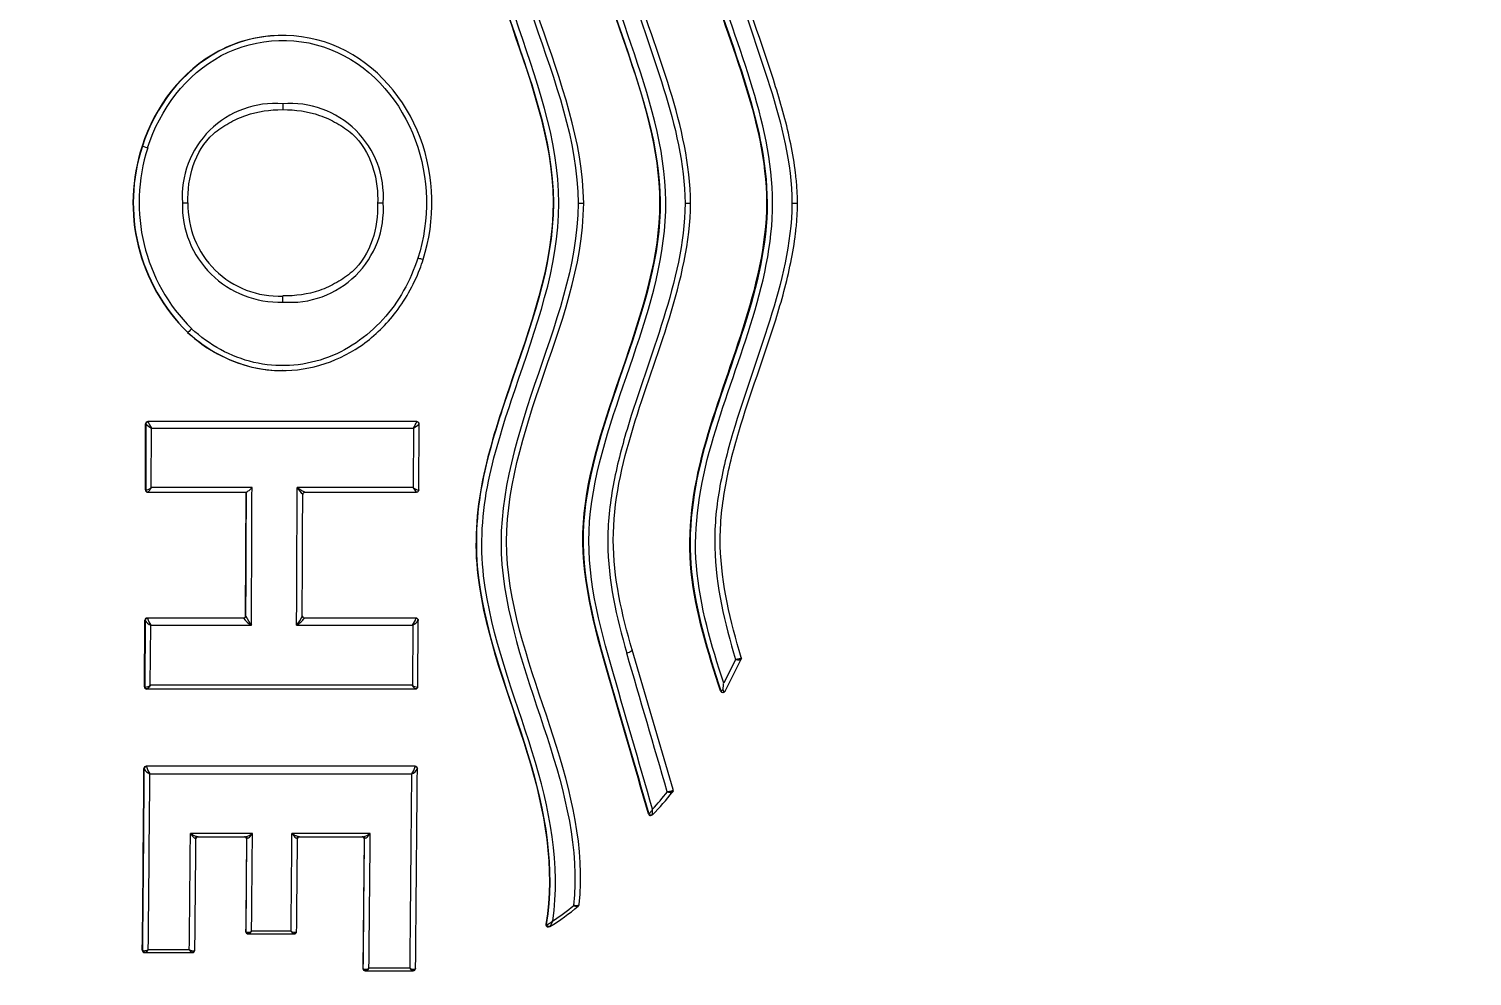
# Model space of a CAD drawing. Header units: centimetres. Extents: x -1797 to 2001, y -8788 to 1856.
# Drawn here: x -66.243 to -64.946, y -2166.466 to -2165.614 of the extents above; entities that cross this region are included whole.
import ezdxf

# ---------------------------------------------------------------- set-up
doc = ezdxf.new("R2010")
doc.units = ezdxf.units.CM
doc.header["$LTSCALE"] = 100
doc.header["$MEASUREMENT"] = 0
doc.linetypes.add('HIDDEN', pattern=[0.375, 0.25, -0.125])
doc.layers.add('HIDDEN -03', color=8, linetype='HIDDEN')
doc.layers.add('ID_Furniture-Fixed_01', color=141, linetype='Continuous')
doc.styles.add('ISO', font='isocp2.shx', dxfattribs={"width": 0.8})
doc.dimstyles.new('DIM DET', dxfattribs={"dimtxt": 0.05, "dimasz": 0.025, "dimexe": 0.025, "dimexo": 0.025, "dimgap": 0.025, "dimtad": 1, "dimzin": 0, "dimdsep": 46, "dimtxsty": 'ISO', "dimblk": 'ARCHTICK', "dimcen": 0.1, "dimdle": 0.025, "dimclrd": 15, "dimclre": 15, "dimclrt": 2, "dimadec": 0, "dimazin": 0, "dimtfac": 1, "dimtmove": 2, "dimatfit": 0, "dimldrblk": 'ARCHTICK', "dimfxl": 0.17, "dimtzin": 1, "dimarcsym": 0})

# ---------------------------------------------------------------- blocks, each defined once
blk = doc.blocks.new('_ARCHTICK')
at = {"color": 0, "linetype": 'ByBlock', "const_width": 0.15}
blk.add_lwpolyline([(-0.5, -0.5), (0.5, 0.5)], dxfattribs=at)

msp = doc.modelspace()

# ---------------------------------------------------------------- linework, layer by layer
at = {"layer": 'ID_Furniture-Fixed_01'}
for p, q in [((-66.0149, -2165.6198), (-66.0147, -2165.6198)), ((-66.1407, -2165.7196), (-66.141, -2165.7196)), ((-66.0999, -2165.887), (-66.1001, -2165.887)), ((-66.0147, -2165.9214), (-66.015, -2165.9214)), ((-66.138, -2166.0287), (-66.1378, -2165.9692)), ((-66.1378, -2165.9692), (-66.1375, -2165.9692)), ((-66.1375, -2165.9693), (-66.1377, -2166.0287)), ((-66.1375, -2165.9692), (-66.1375, -2165.9693)), ((-66.1355, -2165.9672), (-66.1358, -2165.9672)), ((-65.8941, -2165.9672), (-66.1355, -2165.9672)), ((-66.1355, -2165.9673), (-66.1355, -2165.9672)), ((-66.1327, -2166.0266), (-66.1325, -2165.973)), ((-66.1325, -2165.973), (-65.8971, -2165.973)), ((-65.8971, -2165.973), (-65.8973, -2166.0266)), ((-65.8941, -2165.9672), (-65.8941, -2165.9673)), ((-65.8923, -2166.0287), (-65.8921, -2165.9693)), ((-66.0422, -2166.0266), (-66.1327, -2166.0266)), ((-65.8973, -2166.0266), (-66.0015, -2166.0266)), ((-66.1377, -2166.0287), (-66.138, -2166.0287)), ((-66.1376, -2166.0287), (-66.1377, -2166.0287)), ((-66.136, -2166.0307), (-66.1357, -2166.0307)), ((-66.1357, -2166.0307), (-66.0471, -2166.0307)), ((-66.048, -2166.1418), (-66.0475, -2166.0307)), ((-65.9967, -2166.0326), (-65.9966, -2166.0327)), ((-65.9947, -2166.0307), (-65.8943, -2166.0307)), ((-65.8923, -2166.0287), (-65.8924, -2166.0288)), ((-66.1362, -2166.1438), (-66.1365, -2166.1438)), ((-66.0497, -2166.1438), (-66.1362, -2166.1438)), ((-66.1362, -2166.144), (-66.1362, -2166.1438)), ((-66.0497, -2166.1438), (-66.0497, -2166.144)), ((-66.0477, -2166.1418), (-66.048, -2166.1418)), ((-66.0477, -2166.1421), (-66.0477, -2166.1418)), ((-65.8948, -2166.1438), (-65.9951, -2166.1438)), ((-65.995, -2166.144), (-65.9951, -2166.1438)), ((-65.8948, -2166.1438), (-65.8948, -2166.144)), ((-66.1388, -2166.2056), (-66.1385, -2166.1458)), ((-66.1382, -2166.1459), (-66.1386, -2166.2056)), ((-66.1385, -2166.1458), (-66.1382, -2166.1458)), ((-66.1382, -2166.1458), (-66.1382, -2166.1459)), ((-66.1336, -2166.2043), (-66.1332, -2166.1503)), ((-66.1332, -2166.1503), (-66.0427, -2166.1503)), ((-66.0021, -2166.1503), (-65.8978, -2166.1503)), ((-65.8978, -2166.1503), (-65.8981, -2166.2043)), ((-65.8931, -2166.2056), (-65.8928, -2166.1459)), ((-65.6636, -2166.298), (-65.7005, -2166.1724)), ((-65.6075, -2166.1811), (-65.6182, -2166.2025)), ((-65.617, -2166.2096), (-65.6025, -2166.1808)), ((-65.6024, -2166.1792), (-65.6024, -2166.1795)), ((-66.1386, -2166.2056), (-66.1388, -2166.2056)), ((-66.1383, -2166.2059), (-66.1386, -2166.2056)), ((-66.1369, -2166.2076), (-66.1366, -2166.2076)), ((-66.1366, -2166.2076), (-66.1364, -2166.2076)), ((-66.1364, -2166.2076), (-65.8953, -2166.2076)), ((-65.8981, -2166.2043), (-66.1336, -2166.2043)), ((-65.8931, -2166.2056), (-65.8934, -2166.2059)), ((-65.6207, -2166.2094), (-65.621, -2166.2094)), ((-65.6188, -2166.2108), (-65.6191, -2166.2108)), ((-66.1393, -2166.279), (-66.1391, -2166.279)), ((-66.1391, -2166.279), (-66.1391, -2166.2792)), ((-66.1371, -2166.277), (-66.1373, -2166.277)), ((-65.8956, -2166.277), (-66.1371, -2166.277)), ((-66.1371, -2166.2774), (-66.1371, -2166.277)), ((-66.1341, -2166.2839), (-65.8987, -2166.2839)), ((-65.8956, -2166.277), (-65.8956, -2166.2773)), ((-65.6856, -2166.3198), (-65.6859, -2166.3198)), ((-65.6855, -2166.3199), (-65.6856, -2166.3198)), ((-65.6837, -2166.3212), (-65.684, -2166.3212)), ((-66.0418, -2166.3376), (-66.0976, -2166.3376)), ((-65.936, -2166.3376), (-66.0063, -2166.3376)), ((-66.0913, -2166.3404), (-66.0481, -2166.3404)), ((-66.0471, -2166.3424), (-66.0479, -2166.4258)), ((-66.0471, -2166.3424), (-66.0468, -2166.3424)), ((-66.0001, -2166.3404), (-65.9423, -2166.3404)), ((-65.9413, -2166.3424), (-65.9425, -2166.4589)), ((-65.9413, -2166.3424), (-65.941, -2166.3424)), ((-66.0476, -2166.4258), (-66.0479, -2166.4258)), ((-66.0459, -2166.4278), (-66.0456, -2166.4278)), ((-66.0456, -2166.4278), (-66.0452, -2166.4278)), ((-66.0452, -2166.4278), (-66.0046, -2166.4278)), ((-66.0071, -2166.4253), (-66.0426, -2166.4253)), ((-66.0046, -2166.4278), (-66.0042, -2166.4278)), ((-65.7778, -2166.4192), (-65.7781, -2166.4192)), ((-65.7758, -2166.4215), (-65.7761, -2166.4215)), ((-65.7748, -2166.4212), (-65.7744, -2166.421)), ((-66.1405, -2166.4425), (-66.1408, -2166.4425)), ((-66.0986, -2166.4421), (-66.1355, -2166.4421)), ((-66.1389, -2166.4445), (-66.1385, -2166.4445)), ((-66.1385, -2166.4445), (-66.1381, -2166.4445)), ((-66.1381, -2166.4445), (-66.096, -2166.4445)), ((-66.096, -2166.4445), (-66.0956, -2166.4445)), ((-65.9422, -2166.4589), (-65.9425, -2166.4589)), ((-65.9405, -2166.4609), (-65.9402, -2166.4609)), ((-65.9402, -2166.4609), (-65.9397, -2166.4609)), ((-65.9397, -2166.4609), (-65.8977, -2166.4609)), ((-65.9002, -2166.4586), (-65.9372, -2166.4586)), ((-65.8977, -2166.4609), (-65.8973, -2166.4609))]:
    msp.add_line(p, q, dxfattribs=at)
for centre, radius, start, end in [((-66.0214, -2165.7648), 0.0836, 85.3282, 183.9741), ((-66.0078, -2165.7649), 0.0837, 356.0778, 94.6689), ((-65.9868, -2165.7706), 0.1624, 161.6955, 225.7442), ((-65.9859, -2165.7705), 0.163, 161.8214, 225.6218), ((-65.9839, -2165.7703), 0.1598, 162.0422, 225.2368), ((-66.0179, -2165.7729), 0.0869, 178.4856, 272.2108), ((-66.1034, -2165.5516), 0.2189, 269.632, 270.9432), ((-66.0181, -2165.7727), 0.0817, 178.5018, 272.458), ((-66.0078, -2165.7763), 0.0837, 265.3272, 3.9088), ((-65.9256, -2165.5395), 0.2311, 269.083, 270.3211), ((-66.1358, -2165.9692), 0.00201, 90.0249, 179.81), ((-66.1355, -2165.9692), 0.002, 90, 180), ((-66.1243, -2165.9567), 0.0183, 223.4015, 243.0095), ((-66.1047, -2165.9548), 0.0333, 202.0976, 213.1883), ((-65.9246, -2165.9549), 0.0329, 326.581, 337.8714), ((-65.905, -2165.9572), 0.0177, 296.5437, 316.9324), ((-65.8941, -2165.9692), 0.00198, 6.6169, 49.6809), ((-66.1401, -2166.0162), 0.0128, 281.0786, 305.2321), ((-66.1479, -2166.0187), 0.0171, 315.4543, 332.2202), ((-134.1894, -2165.793), 68.1476, 359.699673, 359.803603), ((-134.1459, -2165.7931), 68.1447, 359.699706, 359.80364), ((-65.9745, -2166.0094), 0.032, 212.5156, 226.3201), ((-65.8899, -2166.0163), 0.0127, 234.5365, 258.7967), ((-65.8824, -2166.0189), 0.0168, 207.5471, 224.6697), ((-66.136, -2166.0287), 0.00199, 179.7624, 270.0442), ((-66.1357, -2166.0287), 0.002, 180, 270), ((-133.608, -2165.7935), 67.5612, 359.704363, 359.798896), ((-133.4912, -2165.7939), 67.495, 359.704432, 359.797296), ((-65.9946, -2166.0327), 0.002, 90, 180), ((-66.1365, -2166.1458), 0.00201, 90.053, 179.6346), ((-66.1362, -2166.1458), 0.002, 90, 180), ((-66.1147, -2166.1376), 0.0224, 196.7976, 214.444), ((-66.05, -2166.1418), 0.00201, 270.0522, 359.6372), ((-66.0497, -2166.1418), 0.002, 270, 0), ((-66.0305, -2166.1295), 0.0241, 217.0667, 239.4076), ((-66.0152, -2166.1279), 0.0355, 203.7154, 219.1093), ((-66.0288, -2166.1282), 0.0347, 320.3977, 336.3478), ((-66.0138, -2166.13), 0.0234, 300.0045, 323.2751), ((-65.9951, -2166.1418), 0.00198, 188.1971, 248.2132), ((-65.9949, -2166.1408), 0.00301, 252.2237, 266.4587), ((-65.9159, -2166.1377), 0.022, 325.1351, 343.3215), ((-65.8946, -2166.1451), 0.00127, 58.6686, 97.9093), ((-65.8948, -2166.1458), 0.00197, 359.9298, 66.1571), ((-66.1283, -2166.1395), 0.0119, 213.0809, 245.2039), ((-65.9025, -2166.1397), 0.0115, 294.0676, 327.5173), ((-130.9988, -2185.3241), 68.0434, 16.235537, 16.344861), ((-65.6043, -2166.1798), 0.00198, 331.6426, 16.9889), ((-66.1369, -2166.2057), 0.00199, 179.5752, 270.0744), ((-66.1366, -2166.2056), 0.002, 180, 270), ((-66.1385, -2166.1973), 0.00853, 271.2396, 305.142), ((-66.142, -2166.2), 0.00944, 306.2334, 333.0871), ((-65.8932, -2166.1974), 0.00849, 234.4754, 268.4803), ((-65.8898, -2166.2001), 0.00933, 206.5901, 233.7072), ((-65.8951, -2166.2056), 0.002, 270, 0), ((-65.6191, -2166.2088), 0.002, 198.5546, 269.8143), ((-65.6188, -2166.2088), 0.002, 198.5434, 268.1857), ((-67.341, -2166.0715), 1.7277, 355.4773, 355.6507), ((-65.6188, -2166.2088), 0.00193, 266.7211, 326.4906), ((-65.6188, -2166.2088), 0.002, 268.1857, 269.9992), ((-116.835, -2165.9007), 50.6971, 359.38762, 359.57247), ((-117.9337, -2165.8977), 51.7961, 359.3973, 359.57794), ((-66.1373, -2166.279), 0.00202, 90.0769, 179.4844), ((-66.1371, -2166.279), 0.002, 90, 180), ((-66.1301, -2166.2747), 0.0101, 206.7408, 246.4014), ((-66.1186, -2166.2729), 0.019, 193.6025, 215.3395), ((-118.5169, -2165.897), 52.3843, 359.4038, 359.5768), ((-117.5772, -2165.9028), 51.68, 359.38386, 359.57746), ((-65.9137, -2166.273), 0.0186, 324.1226, 346.5942), ((-65.9024, -2166.2749), 0.00982, 292.723, 333.9721), ((-116.9998, -2165.9034), 51.1076, 359.37719, 359.57867), ((-65.8957, -2166.2791), 0.00212, 355.9472, 49.2264), ((-65.8094, -2166.1905), 0.1819, 314.3258, 323.0007), ((-65.81, -2166.1925), 0.1774, 316.0552, 322.6916), ((-65.6657, -2166.2986), 0.0021, 319.5207, 15.5153), ((-65.684, -2166.3193), 0.00199, 196.3395, 269.855), ((-65.6837, -2166.3192), 0.002, 196.5309, 252.3506), ((-65.6837, -2166.3192), 0.002, 252.3506, 270.0057), ((-65.8744, -2166.3173), 0.1922, 359.0171, 0.516), ((-116.646, -2165.9145), 50.5502, 359.402, 359.52048), ((-66.0512, -2166.3249), 0.0158, 281.3154, 306.7166), ((-117.1242, -2165.9097), 51.0842, 359.42169, 359.52006), ((-117.065, -2165.9099), 51.0605, 359.42162, 359.52004), ((-65.9454, -2166.3249), 0.0158, 281.3144, 306.7159), ((-115.8399, -2165.9202), 49.9057, 359.38195, 359.52083), ((-115.7529, -2165.9183), 49.6621, 359.39515, 359.51066), ((-66.0906, -2166.3424), 0.002, 90, 180), ((-66.0491, -2166.3424), 0.00198, 359.412, 90.0998), ((-66.0488, -2166.3424), 0.002, 0, 90), ((-116.2165, -2165.9136), 50.1715, 359.41506, 359.51026), ((-116.1475, -2165.9138), 50.148, 359.415, 359.51025), ((-65.9994, -2166.3424), 0.002, 90, 180), ((-65.9433, -2166.3424), 0.00198, 359.4119, 90.0998), ((-65.943, -2166.3424), 0.002, 0, 90), ((-114.9778, -2165.9239), 49.0385, 359.37487, 359.51099), ((-65.8677, -2166.2643), 0.1824, 300.7773, 310.5626), ((-65.868, -2166.2669), 0.1775, 302.806, 310.3574), ((-65.7504, -2166.4011), 0.00217, 305.28, 352.8384), ((-66.0459, -2166.4258), 0.00198, 179.2918, 270.1193), ((-66.0456, -2166.4258), 0.002, 180, 270), ((-66.0462, -2166.4194), 0.00687, 263.8417, 301.589), ((-66.0035, -2166.4195), 0.00679, 237.8229, 275.7998), ((-66.0042, -2166.4258), 0.002, 270, 0), ((-65.7761, -2166.4195), 0.00198, 170.3848, 269.926), ((-65.7759, -2166.4199), 0.00164, 233.6073, 280.9886), ((-66.1389, -2166.4426), 0.00197, 179.267, 270.1231), ((-66.1385, -2166.4425), 0.002, 180, 270), ((-66.0956, -2166.4425), 0.002, 270, 0), ((-65.9405, -2166.4589), 0.00197, 179.2414, 270.1271), ((-65.9402, -2166.4589), 0.002, 180, 270), ((-65.9405, -2166.4532), 0.0063, 261.7366, 302.1956), ((-65.9417, -2166.4562), 0.00513, 292.759, 332.4095), ((-65.8969, -2166.4533), 0.00621, 237.188, 277.904), ((-65.8957, -2166.4563), 0.00506, 207.0618, 246.9438), ((-65.8973, -2166.4589), 0.002, 270, 0)]:
    msp.add_arc(centre, radius, start, end, dxfattribs=at)
at = {"layer": 'ID_Furniture-Fixed_01', "extrusion": (0, 0, -1)}
for centre, major_axis, ratio, start_param, end_param in [((-66.0146, -2165.6818), (0.00001, -0.005), 0.001026, 4.648579, 6.283185), ((-66.136, -2165.7212), (-0.00476, 0.00152), 0.03093, 0.016635, 1.55917), ((-65.8931, -2165.82), (-0.00476, 0.00152), 0.041009, 3.124951, 4.700992), ((-66.0146, -2165.8593), (0.00001, -0.005), 0.001722, 1.498952, 3.14162), ((-66.0965, -2165.8833), (-0.0034, -0.00366), 0.059787, 4.779099, 6.2713), ((-66.1355, -2165.9693), (-0.00199, -0.0002), 0.984972, 0.10122, 1.66873), ((-65.8941, -2165.9693), (-0.00198, -0.00026), 0.990782, 1.697421, 3.141109), ((-65.8941, -2165.9693), (-0.00198, -0.00026), 0.990782, 3.141109, 3.270786), ((-66.1357, -2166.0287), (0, -0.002), 0.981665, 0, 1.536071), ((-65.9947, -2166.0327), (0, 0.002), 0.981049, 4.755211, 6.283185), ((-65.8943, -2166.0287), (0, -0.002), 0.981321, 4.754269, 6.283185), ((-66.1362, -2166.1459), (-0.002, -0.00011), 0.951909, 0.056994, 1.621894), ((-66.0497, -2166.1421), (-0.002, -0.00011), 0.9524, 3.198873, 4.763801), ((-65.995, -2166.1421), (0.002, 0.00012), 0.963004, 1.630417, 3.206399), ((-65.8948, -2166.1459), (-0.002, -0.00012), 0.962601, 1.630045, 3.206056), ((-65.7053, -2166.1739), (-0.0048, -0.00141), 0.296852, 3.124088, 4.8014), ((-65.6043, -2166.1799), (-0.00183, 0.00081), 0.944654, 2.469909, 3.189277), ((-66.1364, -2166.2056), (0, -0.002), 0.948928, 0, 1.465414), ((-65.8953, -2166.2056), (0, 0.002), 0.949006, 1.687616, 3.141593), ((-66.1371, -2166.2792), (-0.002, -0.00008), 0.912622, 0.042704, 1.605601), ((-65.8956, -2166.2792), (-0.002, -0.00009), 0.92659, 1.609946, 3.188016), ((-65.6657, -2166.2988), (-0.00164, 0.00115), 0.901749, 2.334532, 3.173962), ((-65.6837, -2166.3192), (-0.0013, 0.00152), 0.985894, 3.068373, 5.060855), ((-66.0913, -2166.3424), (0, 0.002), 0.916941, 4.912647, 6.283185), ((-66.0481, -2166.3424), (0, -0.002), 0.915934, 3.141593, 4.526064), ((-66.0001, -2166.3424), (0, 0.002), 0.916926, 4.912683, 6.283185), ((-65.9423, -2166.3424), (0, -0.002), 0.915925, 3.141593, 4.526033), ((-65.7504, -2166.4013), (-0.00134, 0.00149), 0.888332, 2.515246, 3.166426), ((-66.0452, -2166.4258), (0, -0.002), 0.892129, 0, 1.32096), ((-66.0046, -2166.4258), (0, 0.002), 0.894022, 1.835637, 3.141593), ((-65.7754, -2166.4193), (-0.001, 0.00173), 0.889261, 3.121982, 5.083812), ((-66.1381, -2166.4425), (0, -0.002), 0.8874, 0, 1.307461), ((-66.096, -2166.4425), (0, 0.002), 0.889508, 1.849274, 3.141593), ((-65.9397, -2166.4589), (0, -0.002), 0.882634, 0, 1.293557), ((-65.8977, -2166.4589), (0, 0.002), 0.884934, 1.86333, 3.141593)]:
    msp.add_ellipse(centre, major_axis=major_axis, ratio=ratio, start_param=start_param, end_param=end_param, dxfattribs=at)
at = {"layer": 'ID_Furniture-Fixed_01'}
for points, knots in [([(-65.7781, -2165.1227), (-65.7697, -2165.1726), (-65.7786, -2165.2241), (-65.8104, -2165.3271), (-65.8319, -2165.3784), (-65.8461, -2165.4905), (-65.8307, -2165.5466), (-65.7938, -2165.6559), (-65.772, -2165.7119), (-65.7713, -2165.8273), (-65.7926, -2165.8826), (-65.8204, -2165.9646), (-65.8293, -2165.9919), (-65.8407, -2166.0478), (-65.8426, -2166.0774), (-65.8325, -2166.1618), (-65.8109, -2166.2135), (-65.7788, -2166.317), (-65.7697, -2166.3691), (-65.7781, -2166.4192)], [0, 0, 0, 0, 0.125, 0.125, 0.25, 0.25, 0.375, 0.375, 0.5, 0.5, 0.625, 0.625, 0.6875, 0.6875, 0.75, 0.75, 0.875, 0.875, 1, 1, 1, 1]), ([(-65.7778, -2165.1227), (-65.7693, -2165.1736), (-65.7789, -2165.2263), (-65.8108, -2165.3289), (-65.8323, -2165.3813), (-65.8455, -2165.4914), (-65.8301, -2165.5479), (-65.7932, -2165.6569), (-65.7714, -2165.7126), (-65.7713, -2165.8287), (-65.7929, -2165.8841), (-65.8208, -2165.9664), (-65.8296, -2165.9938), (-65.8407, -2166.0501), (-65.8422, -2166.0798), (-65.8316, -2166.1635), (-65.8101, -2166.2149), (-65.7783, -2166.3179), (-65.7695, -2166.3695), (-65.7778, -2166.4192)], [0, 0, 0, 0, 0.125, 0.125, 0.25, 0.25, 0.375, 0.375, 0.5, 0.5, 0.625, 0.625, 0.6875, 0.6875, 0.75, 0.75, 0.875, 0.875, 1, 1, 1, 1]), ([(-65.7719, -2166.416), (-65.7646, -2166.3661), (-65.7744, -2166.3152), (-65.8063, -2166.2127), (-65.8274, -2166.1615), (-65.8373, -2166.0781), (-65.8354, -2166.0486), (-65.8238, -2165.9928), (-65.815, -2165.9656), (-65.7873, -2165.8838), (-65.7664, -2165.8286), (-65.7664, -2165.7132), (-65.7875, -2165.6576), (-65.8241, -2165.5493), (-65.8403, -2165.4932), (-65.8283, -2165.3838), (-65.8071, -2165.3316), (-65.7751, -2165.2293), (-65.7644, -2165.177), (-65.7719, -2165.1259)], [0, 0, 0, 0, 0.125, 0.125, 0.25, 0.25, 0.3125, 0.3125, 0.375, 0.375, 0.5, 0.5, 0.625, 0.625, 0.75, 0.75, 0.875, 0.875, 1, 1, 1, 1]), ([(-65.7531, -2165.1398), (-65.7477, -2165.1901), (-65.7608, -2165.2409), (-65.7932, -2165.341), (-65.813, -2165.3924), (-65.8221, -2165.4996), (-65.8062, -2165.5548), (-65.7703, -2165.6609), (-65.7496, -2165.7138), (-65.7491, -2165.771)], [0, 0, 0, 0, 0.25, 0.25, 0.5, 0.5, 0.75, 0.75, 1, 1, 1, 1]), ([(-65.7441, -2165.771), (-65.7446, -2165.715), (-65.7651, -2165.661), (-65.8011, -2165.5551), (-65.8173, -2165.4999), (-65.8077, -2165.393), (-65.7876, -2165.3419), (-65.7553, -2165.2419), (-65.7426, -2165.1909), (-65.7482, -2165.1406)], [0, 0, 0, 0, 0.25, 0.25, 0.5, 0.5, 0.75, 0.75, 1, 1, 1, 1]), ([(-65.6859, -2166.3198), (-65.6983, -2166.277), (-65.711, -2166.2331), (-65.7369, -2166.1439), (-65.7486, -2166.0964), (-65.7386, -2166.0026), (-65.7219, -2165.9574), (-65.6908, -2165.8661), (-65.6755, -2165.8186), (-65.6757, -2165.6743), (-65.7338, -2165.5869), (-65.7486, -2165.4437), (-65.7368, -2165.3976), (-65.7109, -2165.3085), (-65.6983, -2165.2649), (-65.6859, -2165.2221)], [0, 0, 0, 0, 0.125, 0.125, 0.25, 0.25, 0.375, 0.375, 0.5, 0.5, 0.75, 0.75, 0.875, 0.875, 1, 1, 1, 1]), ([(-65.6856, -2165.2221), (-65.6978, -2165.2643), (-65.7103, -2165.3074), (-65.7358, -2165.395), (-65.748, -2165.44), (-65.7395, -2165.5357), (-65.7228, -2165.5811), (-65.6915, -2165.673), (-65.6757, -2165.7205), (-65.6749, -2165.8176), (-65.6902, -2165.8651), (-65.7215, -2165.9571), (-65.7385, -2166.0027), (-65.7483, -2166.0979), (-65.7365, -2166.1444), (-65.7106, -2166.2334), (-65.698, -2166.2771), (-65.6856, -2166.3198)], [0, 0, 0, 0, 0.125, 0.125, 0.25, 0.25, 0.375, 0.375, 0.5, 0.5, 0.625, 0.625, 0.75, 0.75, 0.875, 0.875, 1, 1, 1, 1]), ([(-65.6822, -2166.3156), (-65.6945, -2166.2731), (-65.707, -2166.2298), (-65.7326, -2166.1413), (-65.7435, -2166.0951), (-65.7269, -2165.9538), (-65.6695, -2165.8654), (-65.6707, -2165.7209), (-65.6859, -2165.6737), (-65.7168, -2165.5825), (-65.7335, -2165.5375), (-65.7433, -2165.443), (-65.7319, -2165.398), (-65.7067, -2165.311), (-65.6943, -2165.2682), (-65.6823, -2165.2263)], [0, 0, 0, 0, 0.125, 0.125, 0.25, 0.25, 0.5, 0.5, 0.625, 0.625, 0.75, 0.75, 0.875, 0.875, 1, 1, 1, 1]), ([(-65.621, -2166.2094), (-65.6324, -2166.1747), (-65.6434, -2166.1396), (-65.6514, -2166.0654), (-65.6459, -2166.0277), (-65.626, -2165.9551), (-65.6123, -2165.9193), (-65.5892, -2165.8465), (-65.5794, -2165.8084), (-65.5796, -2165.6946), (-65.6162, -2165.6229), (-65.646, -2165.5134), (-65.6514, -2165.475), (-65.6432, -2165.4022), (-65.6323, -2165.367), (-65.621, -2165.3326)], [0, 0, 0, 0, 0.125, 0.125, 0.25, 0.25, 0.375, 0.375, 0.5, 0.5, 0.75, 0.75, 0.875, 0.875, 1, 1, 1, 1]), ([(-65.6207, -2165.3326), (-65.632, -2165.367), (-65.643, -2165.4021), (-65.6511, -2165.4756), (-65.6457, -2165.5136), (-65.6161, -2165.6224), (-65.5793, -2165.6945), (-65.5791, -2165.8466), (-65.6157, -2165.9184), (-65.6457, -2166.028), (-65.6511, -2166.0658), (-65.6432, -2166.139), (-65.6321, -2166.1747), (-65.6207, -2166.2094)], [0, 0, 0, 0, 0.125, 0.125, 0.25, 0.25, 0.5, 0.5, 0.75, 0.75, 0.875, 0.875, 1, 1, 1, 1]), ([(-65.6182, -2166.2025), (-65.6293, -2166.1684), (-65.6397, -2166.133), (-65.6458, -2166.0609), (-65.6395, -2166.0238), (-65.609, -2165.9162), (-65.5741, -2165.8453), (-65.5744, -2165.6958), (-65.6094, -2165.6245), (-65.6396, -2165.5176), (-65.6459, -2165.4806), (-65.6395, -2165.4079), (-65.6292, -2165.3733), (-65.6182, -2165.3394)], [0, 0, 0, 0, 0.125, 0.125, 0.25, 0.25, 0.5, 0.5, 0.75, 0.75, 0.875, 0.875, 1, 1, 1, 1]), ([(-65.6075, -2165.3608), (-65.6173, -2165.3934), (-65.6254, -2165.4265), (-65.6267, -2165.4786), (-65.6251, -2165.4962), (-65.6192, -2165.5306), (-65.6149, -2165.5476), (-65.6, -2165.5984), (-65.5874, -2165.6319), (-65.5661, -2165.6998), (-65.5572, -2165.7343), (-65.5569, -2165.771)], [0, 0, 0, 0, 0.25, 0.25, 0.375, 0.375, 0.5, 0.5, 0.75, 0.75, 1, 1, 1, 1]), ([(-65.5519, -2165.771), (-65.5519, -2165.7665), (-65.5521, -2165.7619), (-65.5527, -2165.7529), (-65.5531, -2165.7484), (-65.5547, -2165.735), (-65.5562, -2165.7263), (-65.5615, -2165.7002), (-65.5663, -2165.6831), (-65.5821, -2165.6323), (-65.5947, -2165.599), (-65.6097, -2165.5485), (-65.614, -2165.5316), (-65.62, -2165.4974), (-65.6217, -2165.4798), (-65.6204, -2165.4281), (-65.6122, -2165.3951), (-65.6024, -2165.3627)], [0, 0, 0, 0, 0.03125, 0.03125, 0.0625, 0.0625, 0.125, 0.125, 0.25, 0.25, 0.5, 0.5, 0.625, 0.625, 0.75, 0.75, 1, 1, 1, 1]), ([(-65.7053, -2165.3665), (-65.7147, -2165.3987), (-65.7222, -2165.4316), (-65.7225, -2165.483), (-65.7206, -2165.5004), (-65.7144, -2165.5343), (-65.7101, -2165.551), (-65.6951, -2165.601), (-65.6827, -2165.6341), (-65.6619, -2165.7012), (-65.6533, -2165.7352), (-65.653, -2165.771)], [0, 0, 0, 0, 0.25, 0.25, 0.375, 0.375, 0.5, 0.5, 0.75, 0.75, 1, 1, 1, 1]), ([(-65.648, -2165.771), (-65.6486, -2165.7013), (-65.6797, -2165.635), (-65.7097, -2165.5359), (-65.7175, -2165.502), (-65.7174, -2165.434), (-65.7098, -2165.4013), (-65.7005, -2165.3695)], [0, 0, 0, 0, 0.5, 0.5, 0.75, 0.75, 1, 1, 1, 1]), ([(-66.0148, -2165.6201), (-66.0348, -2165.6201), (-66.0547, -2165.6249), (-66.1053, -2165.6519), (-66.1296, -2165.6837), (-66.141, -2165.7196)], [0, 0, 0, 0, 0.348606, 0.348606, 1, 1, 1, 1]), ([(-65.8884, -2165.8215), (-65.8771, -2165.7862), (-65.8778, -2165.747), (-65.9044, -2165.6766), (-65.9299, -2165.6466), (-65.9982, -2165.6153), (-66.0391, -2165.6167), (-66.105, -2165.6519), (-66.1295, -2165.6843), (-66.1407, -2165.7196)], [0, 0, 0, 0, 0.25, 0.25, 0.5, 0.5, 0.75, 0.75, 1, 1, 1, 1]), ([(-66.136, -2165.721), (-66.125, -2165.6863), (-66.1016, -2165.6553), (-66.038, -2165.6212), (-65.9983, -2165.6199), (-65.9325, -2165.6507), (-65.9081, -2165.68), (-65.8829, -2165.7481), (-65.8821, -2165.7855), (-65.8931, -2165.8202)], [0, 0, 0, 0, 0.25, 0.25, 0.5, 0.5, 0.75, 0.75, 1, 1, 1, 1]), ([(-66.0998, -2165.7706), (-66.1001, -2165.7592), (-66.0986, -2165.7477), (-66.0913, -2165.7264), (-66.0855, -2165.7161), (-66.0727, -2165.7048), (-66.0679, -2165.7018), (-66.0582, -2165.6962), (-66.053, -2165.6938), (-66.037, -2165.6882), (-66.026, -2165.6868), (-66.0146, -2165.6868)], [0, 0, 0, 0, 0.25, 0.25, 0.5, 0.5, 0.625, 0.625, 0.75, 0.75, 1, 1, 1, 1]), ([(-66.0146, -2165.6868), (-66.0034, -2165.6868), (-65.9921, -2165.6882), (-65.9761, -2165.6938), (-65.971, -2165.6962), (-65.9612, -2165.7018), (-65.9565, -2165.7048), (-65.9436, -2165.7161), (-65.9378, -2165.7264), (-65.9323, -2165.7424), (-65.931, -2165.7479), (-65.9294, -2165.7591), (-65.9291, -2165.765), (-65.9293, -2165.7706)], [0, 0, 0, 0, 0.25, 0.25, 0.375, 0.375, 0.5, 0.5, 0.75, 0.75, 0.875, 0.875, 1, 1, 1, 1]), ([(-65.9293, -2165.7706), (-65.929, -2165.782), (-65.9304, -2165.7934), (-65.9378, -2165.8148), (-65.9436, -2165.825), (-65.9565, -2165.8363), (-65.9612, -2165.8393), (-65.971, -2165.8449), (-65.9761, -2165.8474), (-65.9921, -2165.853), (-66.0032, -2165.8543), (-66.0146, -2165.8543)], [0, 0, 0, 0, 0.25, 0.25, 0.5, 0.5, 0.625, 0.625, 0.75, 0.75, 1, 1, 1, 1]), ([(-65.7491, -2165.771), (-65.7496, -2165.828), (-65.7703, -2165.8809), (-65.8061, -2165.9869), (-65.8222, -2166.0421), (-65.813, -2166.1494), (-65.7932, -2166.2008), (-65.7608, -2166.3011), (-65.7477, -2166.3518), (-65.7531, -2166.4021)], [0, 0, 0, 0, 0.25, 0.25, 0.5, 0.5, 0.75, 0.75, 1, 1, 1, 1]), ([(-65.7482, -2166.4014), (-65.7426, -2166.3509), (-65.7553, -2166.3001), (-65.7876, -2166.2), (-65.8077, -2166.1488), (-65.8173, -2166.0418), (-65.801, -2165.9866), (-65.7651, -2165.8808), (-65.7446, -2165.8287), (-65.7441, -2165.771)], [0, 0, 0, 0, 0.25, 0.25, 0.5, 0.5, 0.75, 0.75, 1, 1, 1, 1]), ([(-65.653, -2165.771), (-65.6533, -2165.8071), (-65.662, -2165.8411), (-65.6828, -2165.908), (-65.6952, -2165.941), (-65.7101, -2165.9909), (-65.7144, -2166.0077), (-65.7207, -2166.0415), (-65.7225, -2166.0588), (-65.7222, -2166.1103), (-65.7147, -2166.1432), (-65.7053, -2166.1754)], [0, 0, 0, 0, 0.25, 0.25, 0.5, 0.5, 0.625, 0.625, 0.75, 0.75, 1, 1, 1, 1]), ([(-65.7005, -2166.1724), (-65.7098, -2166.1407), (-65.7174, -2166.1078), (-65.7175, -2166.0396), (-65.7097, -2166.0059), (-65.6897, -2165.9398), (-65.6773, -2165.9072), (-65.6568, -2165.8407), (-65.6483, -2165.8056), (-65.648, -2165.771)], [0, 0, 0, 0, 0.25, 0.25, 0.5, 0.5, 0.75, 0.75, 1, 1, 1, 1]), ([(-65.5569, -2165.771), (-65.5573, -2165.8077), (-65.5662, -2165.8422), (-65.5874, -2165.91), (-65.6, -2165.9434), (-65.6149, -2165.9941), (-65.6192, -2166.0111), (-65.6251, -2166.0455), (-65.6267, -2166.0631), (-65.6254, -2166.1152), (-65.6173, -2166.1485), (-65.6075, -2166.1811)], [0, 0, 0, 0, 0.25, 0.25, 0.5, 0.5, 0.625, 0.625, 0.75, 0.75, 1, 1, 1, 1]), ([(-65.6024, -2166.1792), (-65.6122, -2166.1468), (-65.6204, -2166.1137), (-65.6217, -2166.0619), (-65.62, -2166.0443), (-65.614, -2166.0101), (-65.6097, -2165.9932), (-65.5947, -2165.9428), (-65.582, -2165.9095), (-65.5662, -2165.8588), (-65.5615, -2165.8417), (-65.5562, -2165.8156), (-65.5547, -2165.8069), (-65.5531, -2165.7935), (-65.5527, -2165.7891), (-65.5521, -2165.7801), (-65.5519, -2165.7754), (-65.5519, -2165.771)], [0, 0, 0, 0, 0.25, 0.25, 0.375, 0.375, 0.5, 0.5, 0.75, 0.75, 0.875, 0.875, 0.9375, 0.9375, 0.96875, 0.96875, 1, 1, 1, 1]), ([(-65.8931, -2165.8202), (-65.8964, -2165.8305), (-65.9007, -2165.8402), (-65.9111, -2165.8588), (-65.9175, -2165.8676), (-65.9389, -2165.8912), (-65.9571, -2165.9037), (-65.9872, -2165.9141), (-65.998, -2165.9162), (-66.0193, -2165.9173), (-66.0301, -2165.9164), (-66.0614, -2165.9091), (-66.0807, -2165.8984), (-66.0965, -2165.8837)], [0, 0, 0, 0, 0.125, 0.125, 0.25, 0.25, 0.5, 0.5, 0.625, 0.625, 0.75, 0.75, 1, 1, 1, 1]), ([(-66.0999, -2165.887), (-66.0999, -2165.887), (-66.0999, -2165.887), (-66.0999, -2165.887), (-66.0893, -2165.8967), (-66.0771, -2165.905), (-66.0639, -2165.9108), (-66.0507, -2165.9167), (-66.0362, -2165.9203), (-66.0217, -2165.9212), (-66.0082, -2165.922), (-65.9943, -2165.9204), (-65.9813, -2165.9166), (-65.9685, -2165.9129), (-65.9562, -2165.907), (-65.9452, -2165.8996), (-65.9336, -2165.8917), (-65.9231, -2165.8818), (-65.9144, -2165.8707), (-65.9048, -2165.8586), (-65.897, -2165.8447), (-65.8914, -2165.8302), (-65.8903, -2165.8273), (-65.8893, -2165.8244), (-65.8884, -2165.8215), (-65.8884, -2165.8215), (-65.8884, -2165.8215), (-65.8884, -2165.8215)], [0, 0, 0, 0, 0.000023, 0.000023, 0.000023, 0.162875, 0.162875, 0.162875, 0.327095, 0.327095, 0.327095, 0.480504, 0.480504, 0.480504, 0.630837, 0.630837, 0.630837, 0.789919, 0.789919, 0.789919, 0.965596, 0.965596, 0.965596, 0.999977, 0.999977, 0.999977, 1, 1, 1, 1]), ([(-66.1001, -2165.887), (-66.092, -2165.8946), (-66.083, -2165.901), (-66.0635, -2165.9116), (-66.053, -2165.9157), (-66.0334, -2165.9203), (-66.0242, -2165.9213), (-66.0151, -2165.9214)], [0, 0, 0, 0, 0.354241, 0.354241, 0.708482, 0.708482, 1, 1, 1, 1]), ([(-65.8941, -2165.9672), (-65.8941, -2165.9672), (-65.8938, -2165.9672), (-65.8934, -2165.9674), (-65.8929, -2165.9676), (-65.8928, -2165.9677), (-65.8928, -2165.9677)], [0, 0, 0, 0, 0.052784, 0.562822, 0.969028, 1, 1, 1, 1]), ([(-66.0422, -2166.0266), (-66.0422, -2166.0267), (-66.0423, -2166.0267), (-66.0423, -2166.0267), (-66.043, -2166.0274), (-66.0437, -2166.0281), (-66.0443, -2166.0286), (-66.0449, -2166.0291), (-66.0454, -2166.0296), (-66.0459, -2166.0299), (-66.0461, -2166.0301), (-66.0464, -2166.0303), (-66.0466, -2166.0305), (-66.0468, -2166.0306), (-66.047, -2166.0307), (-66.0471, -2166.0307)], [0, 0, 0, 0, 0.016593, 0.016593, 0.016593, 0.359874, 0.359874, 0.359874, 0.643286, 0.643286, 0.643286, 0.820479, 0.820479, 0.820479, 1, 1, 1, 1]), ([(-65.9947, -2166.0307), (-65.9948, -2166.0307), (-65.995, -2166.0306), (-65.9953, -2166.0305), (-65.9953, -2166.0305), (-65.9953, -2166.0305), (-65.9954, -2166.0305), (-65.9957, -2166.0303), (-65.9961, -2166.0301), (-65.9965, -2166.0299), (-65.9971, -2166.0296), (-65.9978, -2166.0291), (-65.9986, -2166.0286), (-65.9995, -2166.0281), (-66.0005, -2166.0274), (-66.0014, -2166.0267), (-66.0015, -2166.0267), (-66.0015, -2166.0267), (-66.0015, -2166.0266)], [0, 0, 0, 0, 0.141257, 0.141257, 0.141257, 0.163778, 0.163778, 0.163778, 0.335931, 0.335931, 0.335931, 0.624113, 0.624113, 0.624113, 0.982901, 0.982901, 0.982901, 1, 1, 1, 1]), ([(-65.6024, -2166.1795), (-65.6025, -2166.1796), (-65.6027, -2166.1798), (-65.6029, -2166.18), (-65.6031, -2166.1801), (-65.6034, -2166.1803), (-65.6038, -2166.1804), (-65.6042, -2166.1806), (-65.6046, -2166.1807), (-65.6051, -2166.1808), (-65.6056, -2166.1809), (-65.6062, -2166.181), (-65.6068, -2166.181), (-65.607, -2166.1811), (-65.6072, -2166.1811), (-65.6073, -2166.1811), (-65.6074, -2166.1811), (-65.6075, -2166.1811), (-65.6075, -2166.1811)], [0, 0, 0, 0, 0.221311, 0.221311, 0.221311, 0.439776, 0.439776, 0.439776, 0.663311, 0.663311, 0.663311, 0.899025, 0.899025, 0.899025, 0.978027, 0.978027, 0.978027, 1, 1, 1, 1]), ([(-65.6075, -2166.1811), (-65.6075, -2166.1811), (-65.6074, -2166.1811), (-65.6074, -2166.1811), (-65.6072, -2166.1812), (-65.607, -2166.1812), (-65.6068, -2166.1812), (-65.6062, -2166.1813), (-65.6057, -2166.1814), (-65.6052, -2166.1814), (-65.6047, -2166.1814), (-65.6043, -2166.1814), (-65.6039, -2166.1814), (-65.6035, -2166.1814), (-65.6032, -2166.1813), (-65.603, -2166.1812), (-65.6028, -2166.1811), (-65.6026, -2166.1809), (-65.6025, -2166.1808)], [0, 0, 0, 0, 0.021975, 0.021975, 0.021975, 0.100973, 0.100973, 0.100973, 0.336688, 0.336688, 0.336688, 0.560226, 0.560226, 0.560226, 0.778692, 0.778692, 0.778692, 1, 1, 1, 1]), ([(-65.6186, -2166.2078), (-65.619, -2166.2082), (-65.6194, -2166.2086), (-65.6197, -2166.2088), (-65.62, -2166.2091), (-65.6203, -2166.2093), (-65.6204, -2166.2094), (-65.6206, -2166.2094), (-65.6207, -2166.2094), (-65.6207, -2166.2094)], [0, 0, 0, 0, 0.382314, 0.382314, 0.382314, 0.719493, 0.719493, 0.719493, 1, 1, 1, 1]), ([(-65.617, -2166.2096), (-65.617, -2166.2097), (-65.617, -2166.2097), (-65.617, -2166.2097), (-65.6171, -2166.2099), (-65.6172, -2166.21), (-65.6173, -2166.2101), (-65.6175, -2166.2101), (-65.6176, -2166.2101), (-65.6177, -2166.2101), (-65.6179, -2166.21), (-65.6181, -2166.2099), (-65.6182, -2166.2097), (-65.6183, -2166.2095), (-65.6184, -2166.2093), (-65.6185, -2166.209), (-65.6186, -2166.2086), (-65.6187, -2166.2082), (-65.6186, -2166.2078)], [0, 0, 0, 0, 0.024068, 0.024068, 0.024068, 0.184053, 0.184053, 0.184053, 0.365019, 0.365019, 0.365019, 0.558617, 0.558617, 0.558617, 0.751391, 0.751391, 0.751391, 1, 1, 1, 1]), ([(-65.8956, -2166.277), (-65.8956, -2166.277), (-65.8954, -2166.2769), (-65.8949, -2166.2771), (-65.8945, -2166.2773), (-65.8944, -2166.2774), (-65.8944, -2166.2775)], [0, 0, 0, 0, 0.003874, 0.538896, 0.955212, 1, 1, 1, 1]), ([(-65.6638, -2166.2985), (-65.6639, -2166.2987), (-65.6642, -2166.2989), (-65.6645, -2166.2991), (-65.6647, -2166.2993), (-65.6651, -2166.2994), (-65.6655, -2166.2996), (-65.6659, -2166.2997), (-65.6664, -2166.2998), (-65.6669, -2166.2999), (-65.6675, -2166.3), (-65.6681, -2166.3), (-65.6687, -2166.3), (-65.6688, -2166.3), (-65.6688, -2166.3), (-65.6689, -2166.3)], [0, 0, 0, 0, 0.237581, 0.237581, 0.237581, 0.470208, 0.470208, 0.470208, 0.712685, 0.712685, 0.712685, 0.977467, 0.977467, 0.977467, 1, 1, 1, 1]), ([(-65.6689, -2166.3), (-65.6688, -2166.3), (-65.6688, -2166.3001), (-65.6687, -2166.3001), (-65.6682, -2166.3002), (-65.6676, -2166.3004), (-65.6671, -2166.3005), (-65.6666, -2166.3005), (-65.6661, -2166.3006), (-65.6657, -2166.3006), (-65.6653, -2166.3005), (-65.665, -2166.3005), (-65.6647, -2166.3004), (-65.6644, -2166.3003), (-65.6642, -2166.3002), (-65.6641, -2166.3)], [0, 0, 0, 0, 0.022533, 0.022533, 0.022533, 0.287298, 0.287298, 0.287298, 0.529796, 0.529796, 0.529796, 0.762436, 0.762436, 0.762436, 1, 1, 1, 1]), ([(-65.6822, -2166.3156), (-65.6823, -2166.3157), (-65.6823, -2166.3157), (-65.6823, -2166.3157), (-65.6824, -2166.3159), (-65.6824, -2166.316), (-65.6825, -2166.3161), (-65.6826, -2166.3163), (-65.6828, -2166.3165), (-65.6829, -2166.3168), (-65.6834, -2166.3175), (-65.6838, -2166.3182), (-65.6843, -2166.3188), (-65.6846, -2166.3192), (-65.6849, -2166.3195), (-65.6851, -2166.3197), (-65.6853, -2166.3199), (-65.6854, -2166.3199), (-65.6855, -2166.3199)], [0, 0, 0, 0, 0.017645, 0.017645, 0.017645, 0.07207, 0.07207, 0.07207, 0.173031, 0.173031, 0.173031, 0.542773, 0.542773, 0.542773, 0.811931, 0.811931, 0.811931, 1, 1, 1, 1]), ([(-65.6823, -2166.3207), (-65.6824, -2166.3207), (-65.6824, -2166.3208), (-65.6826, -2166.3209), (-65.683, -2166.3211), (-65.6835, -2166.3213), (-65.684, -2166.3213), (-65.6842, -2166.3212), (-65.6843, -2166.3211)], [0, 0, 0, 0, 0.181539, 0.256105, 0.403636, 0.640263, 0.912376, 1, 1, 1, 1]), ([(-66.0913, -2166.3404), (-66.0917, -2166.3404), (-66.0922, -2166.3403), (-66.0927, -2166.3401), (-66.0934, -2166.3399), (-66.0941, -2166.3396), (-66.0949, -2166.3392), (-66.0957, -2166.3387), (-66.0966, -2166.3382), (-66.0975, -2166.3377), (-66.0975, -2166.3377), (-66.0976, -2166.3376), (-66.0976, -2166.3376)], [0, 0, 0, 0, 0.255405, 0.255405, 0.255405, 0.603748, 0.603748, 0.603748, 0.980013, 0.980013, 0.980013, 1, 1, 1, 1]), ([(-66.0976, -2166.3376), (-66.0976, -2166.3376), (-66.0975, -2166.3377), (-66.0975, -2166.3377), (-66.0969, -2166.3385), (-66.0963, -2166.3392), (-66.0957, -2166.3399), (-66.0951, -2166.3405), (-66.0946, -2166.341), (-66.0941, -2166.3414), (-66.0937, -2166.3417), (-66.0934, -2166.3419), (-66.0931, -2166.342)], [0, 0, 0, 0, 0.020006, 0.020006, 0.020006, 0.396153, 0.396153, 0.396153, 0.744503, 0.744503, 0.744503, 1, 1, 1, 1]), ([(-66.0463, -2166.342), (-66.046, -2166.3419), (-66.0457, -2166.3417), (-66.0453, -2166.3414), (-66.0448, -2166.341), (-66.0443, -2166.3405), (-66.0437, -2166.3399), (-66.0431, -2166.3392), (-66.0425, -2166.3385), (-66.0419, -2166.3377), (-66.0418, -2166.3377), (-66.0418, -2166.3376), (-66.0418, -2166.3376)], [0, 0, 0, 0, 0.254889, 0.254889, 0.254889, 0.604894, 0.604894, 0.604894, 0.980184, 0.980184, 0.980184, 1, 1, 1, 1]), ([(-66.0001, -2166.3404), (-66.0005, -2166.3404), (-66.0009, -2166.3403), (-66.0014, -2166.3401), (-66.0021, -2166.3399), (-66.0029, -2166.3396), (-66.0036, -2166.3392), (-66.0045, -2166.3387), (-66.0053, -2166.3382), (-66.0062, -2166.3377), (-66.0062, -2166.3377), (-66.0063, -2166.3376), (-66.0063, -2166.3376)], [0, 0, 0, 0, 0.255423, 0.255423, 0.255423, 0.603791, 0.603791, 0.603791, 0.980012, 0.980012, 0.980012, 1, 1, 1, 1]), ([(-66.0063, -2166.3376), (-66.0063, -2166.3376), (-66.0063, -2166.3377), (-66.0062, -2166.3377), (-66.0056, -2166.3385), (-66.005, -2166.3392), (-66.0044, -2166.3399), (-66.0039, -2166.3405), (-66.0033, -2166.341), (-66.0028, -2166.3414), (-66.0025, -2166.3417), (-66.0021, -2166.3419), (-66.0019, -2166.342)], [0, 0, 0, 0, 0.020007, 0.020007, 0.020007, 0.396111, 0.396111, 0.396111, 0.744485, 0.744485, 0.744485, 1, 1, 1, 1]), ([(-65.9405, -2166.342), (-65.9403, -2166.3419), (-65.9399, -2166.3417), (-65.9396, -2166.3414), (-65.9391, -2166.341), (-65.9385, -2166.3405), (-65.9379, -2166.3399), (-65.9373, -2166.3392), (-65.9367, -2166.3385), (-65.9361, -2166.3377), (-65.9361, -2166.3377), (-65.936, -2166.3376), (-65.936, -2166.3376)], [0, 0, 0, 0, 0.254909, 0.254909, 0.254909, 0.604942, 0.604942, 0.604942, 0.980184, 0.980184, 0.980184, 1, 1, 1, 1]), ([(-65.7485, -2166.4018), (-65.7487, -2166.402), (-65.749, -2166.4022), (-65.7493, -2166.4023), (-65.7497, -2166.4024), (-65.7501, -2166.4025), (-65.7505, -2166.4025), (-65.751, -2166.4025), (-65.7515, -2166.4024), (-65.7521, -2166.4023), (-65.7523, -2166.4023), (-65.7526, -2166.4022), (-65.7529, -2166.4022), (-65.753, -2166.4021), (-65.753, -2166.4021), (-65.7531, -2166.4021)], [0, 0, 0, 0, 0.273874, 0.273874, 0.273874, 0.543611, 0.543611, 0.543611, 0.822424, 0.822424, 0.822424, 0.973501, 0.973501, 0.973501, 1, 1, 1, 1]), ([(-65.7531, -2166.4021), (-65.753, -2166.4021), (-65.753, -2166.4022), (-65.7529, -2166.4022), (-65.7527, -2166.4023), (-65.7524, -2166.4025), (-65.7522, -2166.4026), (-65.7517, -2166.4028), (-65.7513, -2166.4029), (-65.7509, -2166.403), (-65.7505, -2166.4031), (-65.7501, -2166.4032), (-65.7498, -2166.4031), (-65.7495, -2166.4031), (-65.7492, -2166.403), (-65.7491, -2166.4028)], [0, 0, 0, 0, 0.026508, 0.026508, 0.026508, 0.177569, 0.177569, 0.177569, 0.456384, 0.456384, 0.456384, 0.726128, 0.726128, 0.726128, 1, 1, 1, 1]), ([(-65.7719, -2166.416), (-65.7719, -2166.4161), (-65.7719, -2166.4161), (-65.772, -2166.4161), (-65.772, -2166.4162), (-65.7721, -2166.4163), (-65.7721, -2166.4163), (-65.7723, -2166.4164), (-65.7724, -2166.4166), (-65.7726, -2166.4167), (-65.7729, -2166.417), (-65.7733, -2166.4173), (-65.7737, -2166.4176), (-65.7745, -2166.4183), (-65.7754, -2166.4189), (-65.7762, -2166.4192), (-65.7765, -2166.4194), (-65.7769, -2166.4195), (-65.7772, -2166.4195)], [0, 0, 0, 0, 0.017945, 0.017945, 0.017945, 0.050005, 0.050005, 0.050005, 0.12092, 0.12092, 0.12092, 0.311811, 0.311811, 0.311811, 0.769079, 0.769079, 0.769079, 1, 1, 1, 1]), ([(-65.7744, -2166.421), (-65.7742, -2166.4209), (-65.774, -2166.4207), (-65.7739, -2166.4204), (-65.7735, -2166.4199), (-65.7731, -2166.419), (-65.7727, -2166.4181), (-65.7725, -2166.4177), (-65.7724, -2166.4173), (-65.7722, -2166.4169), (-65.7721, -2166.4167), (-65.7721, -2166.4166), (-65.772, -2166.4164), (-65.772, -2166.4163), (-65.7719, -2166.4162), (-65.7719, -2166.4162), (-65.7719, -2166.4161), (-65.7719, -2166.4161), (-65.7719, -2166.416)], [0, 0, 0, 0, 0.231235, 0.231235, 0.231235, 0.688909, 0.688909, 0.688909, 0.875727, 0.875727, 0.875727, 0.948044, 0.948044, 0.948044, 0.982118, 0.982118, 0.982118, 1, 1, 1, 1]), ([(-66.0452, -2166.4278), (-66.045, -2166.4278), (-66.0448, -2166.4277), (-66.0445, -2166.4275), (-66.0442, -2166.4273), (-66.0439, -2166.4269), (-66.0435, -2166.4265), (-66.0435, -2166.4265), (-66.0435, -2166.4264), (-66.0434, -2166.4264), (-66.0433, -2166.4262), (-66.0431, -2166.426), (-66.043, -2166.4258), (-66.0429, -2166.4257), (-66.0428, -2166.4256), (-66.0427, -2166.4255), (-66.0427, -2166.4255), (-66.0427, -2166.4254), (-66.0426, -2166.4254), (-66.0426, -2166.4254), (-66.0426, -2166.4253), (-66.0426, -2166.4253)], [0, 0, 0, 0, 0.321884, 0.321884, 0.321884, 0.682536, 0.682536, 0.682536, 0.719046, 0.719046, 0.719046, 0.874471, 0.874471, 0.874471, 0.942296, 0.942296, 0.942296, 0.975475, 0.975475, 0.975475, 1, 1, 1, 1]), ([(-66.0071, -2166.4253), (-66.0071, -2166.4253), (-66.0071, -2166.4254), (-66.0071, -2166.4254), (-66.007, -2166.4254), (-66.007, -2166.4255), (-66.007, -2166.4255), (-66.0069, -2166.4256), (-66.0068, -2166.4257), (-66.0068, -2166.4258), (-66.0066, -2166.426), (-66.0065, -2166.4262), (-66.0063, -2166.4264), (-66.0063, -2166.4265), (-66.0062, -2166.4265), (-66.0062, -2166.4265), (-66.0059, -2166.4269), (-66.0055, -2166.4273), (-66.0052, -2166.4275), (-66.005, -2166.4277), (-66.0047, -2166.4278), (-66.0046, -2166.4278)], [0, 0, 0, 0, 0.024626, 0.024626, 0.024626, 0.058582, 0.058582, 0.058582, 0.127049, 0.127049, 0.127049, 0.283493, 0.283493, 0.283493, 0.318843, 0.318843, 0.318843, 0.678043, 0.678043, 0.678043, 1, 1, 1, 1]), ([(-66.1355, -2166.4421), (-66.1355, -2166.4421), (-66.1356, -2166.4422), (-66.1356, -2166.4422), (-66.1357, -2166.4422), (-66.1357, -2166.4422), (-66.1358, -2166.4422), (-66.1359, -2166.4423), (-66.136, -2166.4423), (-66.1361, -2166.4424), (-66.1363, -2166.4425), (-66.1365, -2166.4426), (-66.1367, -2166.4427), (-66.1374, -2166.4429), (-66.1381, -2166.4431), (-66.1386, -2166.4431), (-66.1391, -2166.4432), (-66.1395, -2166.4432), (-66.1398, -2166.4431)], [0, 0, 0, 0, 0.024796, 0.024796, 0.024796, 0.051731, 0.051731, 0.051731, 0.1124, 0.1124, 0.1124, 0.249754, 0.249754, 0.249754, 0.67169, 0.67169, 0.67169, 1, 1, 1, 1]), ([(-66.1381, -2166.4445), (-66.1379, -2166.4445), (-66.1377, -2166.4444), (-66.1374, -2166.4442), (-66.137, -2166.444), (-66.1367, -2166.4436), (-66.1362, -2166.4431), (-66.1361, -2166.4429), (-66.136, -2166.4428), (-66.1358, -2166.4426), (-66.1358, -2166.4425), (-66.1357, -2166.4424), (-66.1357, -2166.4423), (-66.1356, -2166.4423), (-66.1356, -2166.4423), (-66.1356, -2166.4422), (-66.1355, -2166.4422), (-66.1355, -2166.4421), (-66.1355, -2166.4421)], [0, 0, 0, 0, 0.328339, 0.328339, 0.328339, 0.749612, 0.749612, 0.749612, 0.887262, 0.887262, 0.887262, 0.948093, 0.948093, 0.948093, 0.975192, 0.975192, 0.975192, 1, 1, 1, 1]), ([(-66.0943, -2166.4431), (-66.0946, -2166.4432), (-66.095, -2166.4432), (-66.0955, -2166.4432), (-66.096, -2166.4431), (-66.0967, -2166.4429), (-66.0973, -2166.4427), (-66.0976, -2166.4426), (-66.0978, -2166.4425), (-66.098, -2166.4424), (-66.0981, -2166.4423), (-66.0982, -2166.4423), (-66.0983, -2166.4422), (-66.0984, -2166.4422), (-66.0984, -2166.4422), (-66.0985, -2166.4422), (-66.0985, -2166.4422), (-66.0985, -2166.4421), (-66.0986, -2166.4421)], [0, 0, 0, 0, 0.328328, 0.328328, 0.328328, 0.748493, 0.748493, 0.748493, 0.886437, 0.886437, 0.886437, 0.947566, 0.947566, 0.947566, 0.975099, 0.975099, 0.975099, 1, 1, 1, 1]), ([(-66.0986, -2166.4421), (-66.0986, -2166.4421), (-66.0985, -2166.4422), (-66.0985, -2166.4422), (-66.0985, -2166.4423), (-66.0985, -2166.4423), (-66.0984, -2166.4423), (-66.0984, -2166.4424), (-66.0983, -2166.4425), (-66.0982, -2166.4426), (-66.0981, -2166.4428), (-66.098, -2166.4429), (-66.0978, -2166.4431), (-66.0974, -2166.4436), (-66.0971, -2166.444), (-66.0967, -2166.4442), (-66.0965, -2166.4444), (-66.0962, -2166.4445), (-66.096, -2166.4445)], [0, 0, 0, 0, 0.024914, 0.024914, 0.024914, 0.052604, 0.052604, 0.052604, 0.113888, 0.113888, 0.113888, 0.252116, 0.252116, 0.252116, 0.671644, 0.671644, 0.671644, 1, 1, 1, 1]), ([(-65.8953, -2166.4589), (-65.8953, -2166.459), (-65.8953, -2166.459), (-65.8953, -2166.4591), (-65.8954, -2166.4592), (-65.8955, -2166.4593), (-65.8958, -2166.4594), (-65.8959, -2166.4594), (-65.8959, -2166.4595), (-65.896, -2166.4595)], [0, 0, 0, 0, 0.22864, 0.22864, 0.22864, 0.846478, 0.846478, 0.846478, 1, 1, 1, 1])]:
    msp.add_open_spline(points, degree=3, knots=knots, dxfattribs=at)
for points, weights in [([(-65.7491, -2165.771), (-65.744, -2165.771), (-65.7441, -2165.771)], [1, 0.700301641745, 1]), ([(-65.653, -2165.771), (-65.6479, -2165.771), (-65.648, -2165.771)], [1, 0.700301476507, 1]), ([(-65.5569, -2165.771), (-65.5518, -2165.771), (-65.5519, -2165.771)], [1, 0.700278791633, 1]), ([(-65.7748, -2166.4212), (-65.7753, -2166.4215), (-65.7758, -2166.4215)], [1, 0.925878752494, 0.922213003492])]:
    msp.add_rational_spline(points, weights, degree=2, dxfattribs=at)
msp.add_rational_spline([(-65.7758, -2166.4215), (-65.7764, -2166.4215), (-65.7769, -2166.4212), (-65.778, -2166.4205), (-65.7778, -2166.4192)], [0.922213003492, 0.918165801912, 1, 0.844044554406, 1], degree=2, knots=[0, 0, 0, 0.344145, 0.344145, 1, 1, 1], dxfattribs=at)

# ---------------------------------------------------------------- leaders
at = {"layer": 'HIDDEN -03'}
for points in [[(-58.0746, -2099.956, 0.0001), (-171.5143, -2285.3121, 0.0001), (-171.5143, -2379.0723, 0.0001)], [(-66.0328, -2132.1879, 0.0001), (-151.675, -2291.652, 0.0001), (-151.675, -2379.0723, 0.0001)]]:
    msp.add_leader(points, dimstyle='DIM DET', override={"dimasz": 0.04, "dimtad": 0, "dimclrd": 251, "dimldrblk": 'Dot', "dimfxl": 0.1}, dxfattribs=at)

doc.saveas('drawing.dxf')
